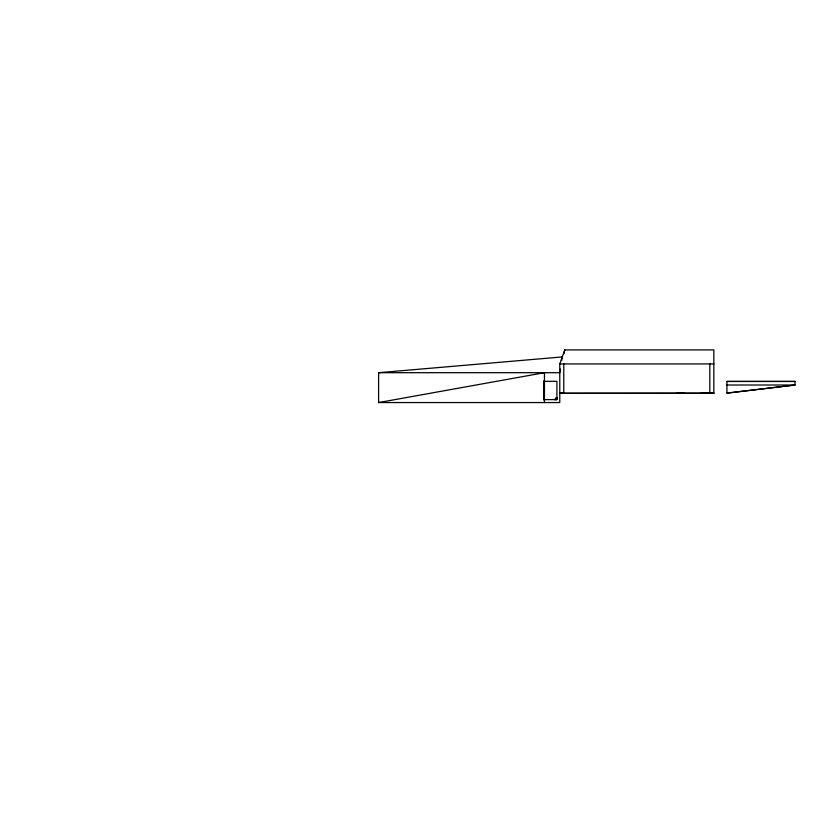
<?xml version="1.0" encoding="UTF-8"?>
<svg xmlns="http://www.w3.org/2000/svg" width="837" height="837" viewBox="0 0 837 837"><rect width="100%" height="100%" fill="white"/><g stroke="black" fill="none" stroke-linecap="round" stroke-linejoin="round"><path stroke-width="1.26" d="M560.361 369.054L559.775 372.695L378.606 372.695L378.606 402.555L559.775 402.555L559.775 363.928L564.776 349.918L713.835 349.918L713.835 393.285L559.775 393.285L713.835 393.191L709.818 393.285L709.818 363.928M561.7 360.569L562.276 356.928L378.606 372.695M563.95 353.716L564.776 349.918M378.606 402.555L544.458 372.695L544.458 402.555M726.924 393.118L795.004 385.01L795.004 381.4L726.924 381.4L726.924 393.118L795.15 385.01L726.924 385.01M563.772 393.191L559.775 393.285L561.773 393.285M701.04 393.285L713.835 393.285M559.775 363.928L713.835 363.928M544.458 381.327L556.919 381.327L556.919 399.605L544.458 399.605M726.924 381.473L795.004 381.473M553.958 399.531L556.919 399.605M684.54 393.285L676.641 393.285M563.772 363.928L563.772 393.411M543.736 380.804L543.736 399.992M556.919 397.983L555.517 399.573L555.517 397.983L556.919 397.983"/></g></svg>
